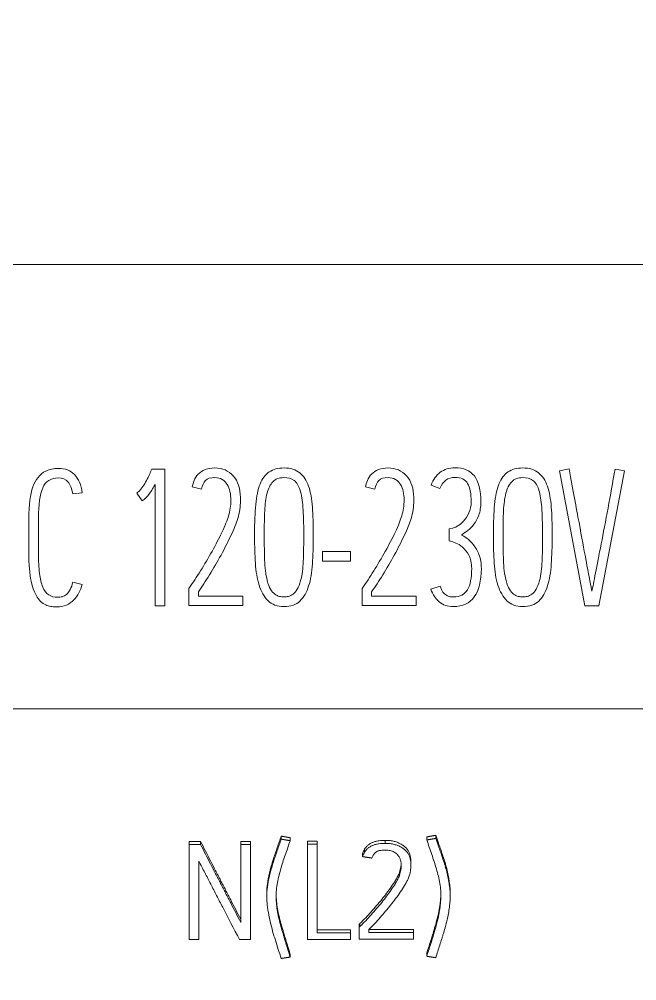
# Model space of a CAD drawing. Header units: millimetres. Extents: x 42151 to 59780, y 37376 to 44547.
# Drawn here: x 47968.12 to 47975.36, y 43459.86 to 43471.13 of the extents above; entities that cross this region are included whole.
import ezdxf

# ---------------------------------------------------------------- set-up
doc = ezdxf.new("R2010")
doc.units = ezdxf.units.MM
doc.set_wipeout_variables(frame=1)
doc.layers.add('000-PI-Oprema', color=30, linetype='Continuous', lineweight=5)

# ---------------------------------------------------------------- blocks, each defined once
blk = doc.blocks.new('6EP1336-3BA10_SITOP PSU8200 20 A')
blk.add_wipeout([(0, 125), (90, 125), (90, 0), (77.6, 0), (77.6, -5.35), (28.27, -5.35), (28.27, -8.9), (12.24, -8.9), (12.24, 0), (2.933, 0), (0, 0)])
at = {"layer": '000-PI-Oprema'}
for p, q in [((3.07, 21.008), (86.93, 21.008)), ((75.207, 18.577), (75.222, 18.61)), ((75.222, 18.61), (75.375, 18.61)), ((75.375, 18.61), (75.375, 17.007)), ((80.002, 18.59), (80.113, 18.612)), ((80.651, 18.61), (80.761, 18.589)), ((80.297, 17.007), (80.002, 18.59)), ((80.761, 18.589), (80.463, 17.007)), ((75.262, 17.007), (75.262, 18.43)), ((75.805, 18.375), (75.694, 18.401)), ((75.805, 18.375), (75.694, 18.401)), ((77.836, 18.375), (77.725, 18.401)), ((77.836, 18.375), (77.725, 18.401)), ((78.599, 18.382), (78.495, 18.422)), ((78.599, 18.382), (78.495, 18.422)), ((74.406, 18.333), (74.295, 18.318)), ((74.406, 18.333), (74.295, 18.318)), ((75.11, 18.236), (75.045, 18.329)), ((78.706, 17.908), (78.748, 17.919)), ((78.706, 17.769), (78.706, 17.908)), ((78.861, 17.844), (78.85, 17.837)), ((78.748, 17.758), (78.706, 17.769)), ((78.748, 17.758), (78.706, 17.769)), ((77.223, 17.532), (77.223, 17.645)), ((77.223, 17.645), (77.55, 17.645)), ((77.55, 17.645), (77.55, 17.532)), ((77.55, 17.532), (77.223, 17.532)), ((77.55, 17.532), (77.223, 17.532)), ((74.295, 17.286), (74.406, 17.259)), ((75.654, 17.209), (75.663, 17.224)), ((75.654, 17.01), (75.654, 17.209)), ((75.767, 17.173), (75.767, 17.122)), ((77.686, 17.209), (77.694, 17.224)), ((77.686, 17.01), (77.686, 17.209)), ((77.798, 17.173), (77.798, 17.122)), ((78.493, 17.202), (78.602, 17.237)), ((75.767, 17.122), (76.289, 17.122)), ((76.289, 17.122), (76.289, 17.01)), ((77.798, 17.122), (78.321, 17.122)), ((78.321, 17.122), (78.321, 17.01)), ((75.375, 17.007), (75.262, 17.007)), ((75.375, 17.007), (75.262, 17.007)), ((76.289, 17.01), (75.654, 17.01)), ((76.289, 17.01), (75.654, 17.01)), ((78.321, 17.01), (77.686, 17.01)), ((78.321, 17.01), (77.686, 17.01)), ((80.463, 17.007), (80.297, 17.007)), ((80.463, 17.007), (80.297, 17.007)), ((88.746, 15.8), (1.254, 15.8)), ((78.55, 14.282), (78.55, 14.318)), ((75.66, 14.211), (75.66, 14.247)), ((75.793, 14.247), (75.66, 14.247)), ((75.793, 14.211), (75.66, 14.211)), ((75.66, 14.211), (75.66, 13.097)), ((75.793, 14.211), (75.793, 14.247)), ((76.377, 14.247), (76.264, 14.247)), ((76.264, 14.211), (76.264, 14.247)), ((76.264, 14.211), (76.264, 13.298)), ((76.377, 14.211), (76.264, 14.211)), ((76.377, 14.211), (76.377, 14.247)), ((76.377, 13.097), (76.377, 14.211)), ((76.738, 14.273), (76.738, 14.309)), ((76.844, 14.255), (76.844, 14.29)), ((77.045, 14.213), (77.045, 14.248)), ((77.158, 14.248), (77.045, 14.248)), ((77.045, 14.213), (77.045, 13.099)), ((77.158, 14.213), (77.045, 14.213)), ((77.158, 14.213), (77.158, 14.248)), ((77.158, 13.177), (77.158, 14.213)), ((77.957, 14.224), (77.957, 14.259)), ((78.444, 14.264), (78.444, 14.299)), ((77.691, 14.069), (77.691, 14.104)), ((77.716, 14.121), (77.716, 14.156)), ((78.622, 14.075), (78.622, 14.11)), ((75.773, 13.097), (75.773, 14.016)), ((78.258, 13.958), (78.258, 13.993)), ((78.119, 13.833), (78.119, 13.868)), ((76.581, 13.742), (76.581, 13.777)), ((76.57, 13.637), (76.57, 13.601)), ((78.718, 13.6), (78.718, 13.635)), ((77.552, 13.212), (77.158, 13.212)), ((77.552, 13.177), (77.552, 13.212)), ((77.652, 13.238), (77.652, 13.274)), ((77.652, 13.238), (77.652, 13.1)), ((77.661, 13.249), (77.661, 13.284)), ((77.765, 13.178), (77.765, 13.214)), ((78.287, 13.214), (77.765, 13.214)), ((78.287, 13.178), (78.287, 13.214)), ((75.66, 13.097), (75.773, 13.097)), ((76.249, 13.097), (76.377, 13.097)), ((77.045, 13.099), (77.552, 13.099)), ((77.552, 13.177), (77.158, 13.177)), ((77.552, 13.099), (77.552, 13.177)), ((77.652, 13.1), (78.287, 13.1)), ((78.287, 13.178), (77.765, 13.178)), ((78.287, 13.1), (78.287, 13.178)), ((76.844, 12.891), (76.844, 12.927)), ((78.444, 12.901), (78.444, 12.936))]:
    blk.add_line(p, q, dxfattribs=at)
for points in [[(73.979, 18.587), (74.024, 18.608), (74.073, 18.618), (74.125, 18.618)], [(78.602, 18.572), (78.65, 18.607), (78.708, 18.625), (78.774, 18.625)], [(80.113, 18.612), (80.159, 18.364), (80.197, 18.154), (80.229, 17.982)], [(75.138, 18.439), (75.153, 18.463), (75.166, 18.487), (75.178, 18.511)], [(75.178, 18.511), (75.19, 18.535), (75.2, 18.557), (75.207, 18.577)], [(78.495, 18.422), (78.518, 18.485), (78.553, 18.535), (78.602, 18.572)], [(75.694, 18.401), (75.7, 18.424), (75.708, 18.448), (75.718, 18.476)], [(77.725, 18.401), (77.731, 18.424), (77.739, 18.448), (77.75, 18.476)], [(78.785, 17.743), (78.762, 17.753), (78.749, 17.758), (78.748, 17.758)], [(76.663, 17.144), (76.681, 17.131), (76.699, 17.122), (76.717, 17.118)], [(76.823, 17.118), (76.842, 17.122), (76.86, 17.131), (76.878, 17.144)], [(79.462, 17.144), (79.48, 17.131), (79.498, 17.122), (79.517, 17.118)], [(79.623, 17.118), (79.641, 17.122), (79.659, 17.131), (79.677, 17.144)], [(77.716, 14.156), (77.707, 14.139), (77.698, 14.122), (77.691, 14.104)], [(77.716, 14.121), (77.707, 14.104), (77.698, 14.087), (77.691, 14.069)], [(76.052, 13.477), (76.116, 13.35), (76.182, 13.223), (76.249, 13.097)]]:
    blk.add_open_spline(points, degree=3, dxfattribs=at)
for points, knots in [([(74.125, 18.618), (74.205, 18.618), (74.268, 18.594), (74.362, 18.497), (74.393, 18.426), (74.406, 18.333)], [0, 0, 0, 0, 0.5, 0.5, 1, 1, 1, 1]), ([(75.718, 18.476), (75.728, 18.503), (75.744, 18.528), (75.81, 18.599), (75.875, 18.623), (75.96, 18.623)], [0, 0, 0, 0, 0.313728, 0.313728, 1, 1, 1, 1]), ([(75.96, 18.623), (76.048, 18.623), (76.12, 18.592), (76.232, 18.468), (76.26, 18.383), (76.26, 18.264), (76.26, 18.253), (76.26, 18.171), (76.25, 18.101), (76.229, 18.03)], [0, 0, 0, 0, 0.36205, 0.36205, 0.7241, 0.7241, 0.761178, 0.761178, 1, 1, 1, 1]), ([(76.479, 17.248), (76.456, 17.324), (76.441, 17.41), (76.429, 17.605), (76.426, 17.706), (76.426, 17.825), (76.426, 17.839), (76.426, 17.984), (76.431, 18.098), (76.448, 18.291), (76.465, 18.371), (76.517, 18.498), (76.553, 18.546), (76.643, 18.607), (76.701, 18.623), (76.848, 18.623), (76.909, 18.604), (76.955, 18.566)], [0, 0, 0, 0, 0.117752, 0.117752, 0.23548, 0.23548, 0.251274, 0.251274, 0.398889, 0.398889, 0.546504, 0.546504, 0.693735, 0.693735, 0.840473, 0.840473, 1, 1, 1, 1]), ([(77.75, 18.476), (77.76, 18.503), (77.775, 18.528), (77.842, 18.599), (77.907, 18.623), (77.991, 18.623)], [0, 0, 0, 0, 0.313728, 0.313728, 1, 1, 1, 1]), ([(77.991, 18.623), (78.079, 18.623), (78.152, 18.592), (78.264, 18.468), (78.292, 18.383), (78.292, 18.264), (78.292, 18.253), (78.292, 18.171), (78.281, 18.101), (78.261, 18.03)], [0, 0, 0, 0, 0.36205, 0.36205, 0.7241, 0.7241, 0.761178, 0.761178, 1, 1, 1, 1]), ([(78.774, 18.625), (78.876, 18.625), (78.952, 18.593), (79.053, 18.465), (79.078, 18.363), (79.078, 18.164), (79.07, 18.113), (79.054, 18.071)], [0, 0, 0, 0, 0.410749, 0.410749, 0.821497, 0.821497, 1, 1, 1, 1]), ([(79.279, 17.248), (79.255, 17.324), (79.24, 17.41), (79.229, 17.605), (79.226, 17.706), (79.226, 17.825), (79.226, 17.839), (79.226, 17.984), (79.23, 18.098), (79.248, 18.291), (79.265, 18.371), (79.317, 18.498), (79.352, 18.546), (79.442, 18.607), (79.5, 18.623), (79.648, 18.623), (79.709, 18.604), (79.755, 18.566)], [0, 0, 0, 0, 0.117752, 0.117752, 0.23548, 0.23548, 0.251274, 0.251274, 0.398889, 0.398889, 0.546504, 0.546504, 0.693735, 0.693735, 0.840473, 0.840473, 1, 1, 1, 1]), ([(80.381, 17.178), (80.39, 17.224), (80.403, 17.295), (80.442, 17.49), (80.464, 17.603), (80.514, 17.861), (80.541, 18.001), (80.597, 18.304), (80.624, 18.456), (80.651, 18.61)], [0, 0, 0, 0, 0.250447, 0.250447, 0.500251, 0.500251, 0.750174, 0.750174, 1, 1, 1, 1]), ([(74.064, 16.996), (74.045, 16.998), (74.027, 17.001), (73.988, 17.013), (73.968, 17.023), (73.927, 17.049), (73.908, 17.068), (73.853, 17.14), (73.826, 17.208), (73.789, 17.382), (73.78, 17.492), (73.78, 17.761), (73.78, 17.898), (73.78, 18.19), (73.796, 18.313), (73.859, 18.488), (73.909, 18.551), (73.979, 18.587)], [0, 0, 0, 0, 0.070119, 0.070119, 0.140238, 0.140238, 0.21114, 0.21114, 0.357292, 0.357292, 0.503965, 0.503965, 0.654574, 0.654574, 0.827005, 0.827005, 1, 1, 1, 1]), ([(74.295, 18.318), (74.283, 18.382), (74.264, 18.43), (74.213, 18.49), (74.175, 18.506), (74.036, 18.506), (73.976, 18.467), (73.909, 18.314), (73.892, 18.195), (73.892, 17.898), (73.892, 17.761), (73.892, 17.532), (73.897, 17.453), (73.913, 17.323), (73.925, 17.27), (73.961, 17.185), (73.984, 17.155), (74.042, 17.116), (74.077, 17.107), (74.136, 17.107), (74.154, 17.109), (74.189, 17.12), (74.206, 17.129), (74.237, 17.155), (74.251, 17.174), (74.278, 17.221), (74.288, 17.251), (74.295, 17.286)], [0, 0, 0, 0, 0.077835, 0.077835, 0.155258, 0.155258, 0.291623, 0.291623, 0.428197, 0.428197, 0.54412, 0.54412, 0.623145, 0.623145, 0.702171, 0.702171, 0.781197, 0.781197, 0.860634, 0.860634, 0.895036, 0.895036, 0.930024, 0.930024, 0.965012, 0.965012, 1, 1, 1, 1]), ([(76.105, 18.429), (76.091, 18.454), (76.071, 18.473), (76.022, 18.503), (75.993, 18.51), (75.908, 18.51), (75.872, 18.499), (75.83, 18.453), (75.815, 18.419), (75.805, 18.375)], [0, 0, 0, 0, 0.199444, 0.199444, 0.395807, 0.395807, 0.697904, 0.697904, 1, 1, 1, 1]), ([(76.955, 18.566), (77.001, 18.529), (77.036, 18.476), (77.083, 18.34), (77.098, 18.259), (77.111, 18.07), (77.114, 17.966), (77.114, 17.839), (77.114, 17.825), (77.114, 17.702), (77.111, 17.598), (77.098, 17.4), (77.083, 17.314), (77.037, 17.166), (77.003, 17.107), (76.912, 17.02), (76.85, 16.999), (76.692, 16.999), (76.629, 17.021), (76.538, 17.113), (76.503, 17.173), (76.479, 17.248)], [0, 0, 0, 0, 0.111513, 0.111513, 0.223667, 0.223667, 0.336233, 0.336233, 0.350129, 0.350129, 0.457884, 0.457884, 0.565615, 0.565615, 0.673479, 0.673479, 0.780962, 0.780962, 0.890675, 0.890675, 1, 1, 1, 1]), ([(76.966, 17.304), (76.984, 17.37), (76.994, 17.446), (77, 17.615), (77.002, 17.7), (77.002, 17.807), (77.002, 17.83), (77.002, 17.974), (76.999, 18.076), (76.987, 18.243), (76.976, 18.31), (76.943, 18.415), (76.92, 18.453), (76.858, 18.499), (76.818, 18.51), (76.715, 18.51), (76.672, 18.494), (76.641, 18.461)], [0, 0, 0, 0, 0.104391, 0.104391, 0.208399, 0.208399, 0.236534, 0.236534, 0.385745, 0.385745, 0.534956, 0.534956, 0.683327, 0.683327, 0.832701, 0.832701, 1, 1, 1, 1]), ([(78.137, 18.429), (78.122, 18.454), (78.103, 18.473), (78.054, 18.503), (78.025, 18.51), (77.939, 18.51), (77.903, 18.499), (77.862, 18.453), (77.846, 18.419), (77.836, 18.375)], [0, 0, 0, 0, 0.199444, 0.199444, 0.395807, 0.395807, 0.697904, 0.697904, 1, 1, 1, 1]), ([(78.748, 17.919), (78.76, 17.919), (78.778, 17.926), (78.826, 17.954), (78.851, 17.974), (78.899, 18.026), (78.92, 18.058), (78.956, 18.133), (78.965, 18.176), (78.965, 18.322), (78.951, 18.394), (78.896, 18.489), (78.847, 18.512), (78.692, 18.512), (78.633, 18.469), (78.599, 18.382)], [0, 0, 0, 0, 0.096165, 0.096165, 0.192331, 0.192331, 0.289138, 0.289138, 0.385946, 0.385946, 0.580206, 0.580206, 0.776052, 0.776052, 1, 1, 1, 1]), ([(79.755, 18.566), (79.8, 18.529), (79.835, 18.476), (79.882, 18.34), (79.897, 18.259), (79.911, 18.07), (79.914, 17.966), (79.914, 17.839), (79.914, 17.825), (79.914, 17.702), (79.91, 17.598), (79.897, 17.4), (79.883, 17.314), (79.837, 17.166), (79.802, 17.107), (79.711, 17.02), (79.649, 16.999), (79.491, 16.999), (79.429, 17.021), (79.337, 17.113), (79.302, 17.173), (79.279, 17.248)], [0, 0, 0, 0, 0.111513, 0.111513, 0.223667, 0.223667, 0.336233, 0.336233, 0.350129, 0.350129, 0.457884, 0.457884, 0.565615, 0.565615, 0.673479, 0.673479, 0.780962, 0.780962, 0.890675, 0.890675, 1, 1, 1, 1]), ([(79.766, 17.304), (79.783, 17.37), (79.793, 17.446), (79.8, 17.615), (79.801, 17.7), (79.801, 17.807), (79.801, 17.83), (79.801, 17.974), (79.798, 18.076), (79.786, 18.243), (79.775, 18.31), (79.743, 18.415), (79.719, 18.453), (79.657, 18.499), (79.617, 18.51), (79.514, 18.51), (79.471, 18.494), (79.44, 18.461)], [0, 0, 0, 0, 0.104391, 0.104391, 0.208399, 0.208399, 0.236534, 0.236534, 0.385745, 0.385745, 0.534956, 0.534956, 0.683327, 0.683327, 0.832701, 0.832701, 1, 1, 1, 1]), ([(75.045, 18.329), (75.06, 18.339), (75.075, 18.354), (75.108, 18.394), (75.124, 18.415), (75.138, 18.439)], [0, 0, 0, 0, 0.502447, 0.502447, 1, 1, 1, 1]), ([(75.262, 18.43), (75.243, 18.396), (75.22, 18.361), (75.167, 18.285), (75.139, 18.256), (75.11, 18.236)], [0, 0, 0, 0, 0.5, 0.5, 1, 1, 1, 1]), ([(76.121, 18.063), (76.128, 18.091), (76.135, 18.121), (76.145, 18.184), (76.148, 18.216), (76.148, 18.283), (76.144, 18.315), (76.131, 18.377), (76.12, 18.405), (76.105, 18.429)], [0, 0, 0, 0, 0.24466, 0.24466, 0.489319, 0.489319, 0.746212, 0.746212, 1, 1, 1, 1]), ([(76.641, 18.461), (76.61, 18.429), (76.587, 18.384), (76.558, 18.269), (76.548, 18.2), (76.541, 18.039), (76.539, 17.95), (76.539, 17.839), (76.539, 17.825), (76.539, 17.722), (76.541, 17.633), (76.547, 17.455), (76.557, 17.375), (76.585, 17.261), (76.598, 17.227), (76.629, 17.177), (76.645, 17.158), (76.663, 17.144)], [0, 0, 0, 0, 0.165732, 0.165732, 0.330367, 0.330367, 0.495003, 0.495003, 0.518704, 0.518704, 0.668025, 0.668025, 0.817887, 0.817887, 0.908519, 0.908519, 1, 1, 1, 1]), ([(78.152, 18.063), (78.16, 18.091), (78.166, 18.121), (78.176, 18.184), (78.179, 18.216), (78.179, 18.283), (78.175, 18.315), (78.162, 18.377), (78.152, 18.405), (78.137, 18.429)], [0, 0, 0, 0, 0.24466, 0.24466, 0.489319, 0.489319, 0.746212, 0.746212, 1, 1, 1, 1]), ([(79.44, 18.461), (79.409, 18.429), (79.386, 18.384), (79.357, 18.269), (79.348, 18.2), (79.34, 18.039), (79.338, 17.95), (79.338, 17.839), (79.338, 17.825), (79.338, 17.722), (79.34, 17.633), (79.346, 17.455), (79.357, 17.375), (79.384, 17.261), (79.397, 17.227), (79.428, 17.177), (79.445, 17.158), (79.462, 17.144)], [0, 0, 0, 0, 0.165732, 0.165732, 0.330367, 0.330367, 0.495003, 0.495003, 0.518704, 0.518704, 0.668025, 0.668025, 0.817887, 0.817887, 0.908519, 0.908519, 1, 1, 1, 1]), ([(75.663, 17.224), (75.703, 17.279), (75.746, 17.344), (75.839, 17.492), (75.884, 17.568), (75.971, 17.723), (76.01, 17.799), (76.079, 17.946), (76.105, 18.01), (76.121, 18.063)], [0, 0, 0, 0, 0.250669, 0.250669, 0.501043, 0.501043, 0.750971, 0.750971, 1, 1, 1, 1]), ([(76.229, 18.03), (76.212, 17.974), (76.185, 17.908), (76.114, 17.757), (76.075, 17.681), (75.99, 17.524), (75.945, 17.448), (75.852, 17.297), (75.808, 17.231), (75.767, 17.173)], [0, 0, 0, 0, 0.249932, 0.249932, 0.500746, 0.500746, 0.750763, 0.750763, 1, 1, 1, 1]), ([(77.694, 17.224), (77.734, 17.279), (77.777, 17.344), (77.87, 17.492), (77.915, 17.568), (78.002, 17.723), (78.041, 17.799), (78.111, 17.946), (78.136, 18.01), (78.152, 18.063)], [0, 0, 0, 0, 0.250669, 0.250669, 0.501043, 0.501043, 0.750971, 0.750971, 1, 1, 1, 1]), ([(78.261, 18.03), (78.243, 17.974), (78.216, 17.908), (78.146, 17.757), (78.107, 17.681), (78.021, 17.524), (77.977, 17.448), (77.884, 17.297), (77.84, 17.231), (77.798, 17.173)], [0, 0, 0, 0, 0.249932, 0.249932, 0.500746, 0.500746, 0.750763, 0.750763, 1, 1, 1, 1]), ([(79.054, 18.071), (79.039, 18.029), (79.02, 17.993), (78.976, 17.934), (78.952, 17.91), (78.902, 17.873), (78.88, 17.857), (78.861, 17.844)], [0, 0, 0, 0, 0.332402, 0.332402, 0.664803, 0.664803, 1, 1, 1, 1]), ([(80.229, 17.982), (80.261, 17.81), (80.287, 17.669), (80.328, 17.446), (80.345, 17.36), (80.368, 17.241), (80.376, 17.2), (80.381, 17.178)], [0, 0, 0, 0, 0.332128, 0.332128, 0.665365, 0.665365, 1, 1, 1, 1]), ([(78.85, 17.837), (78.866, 17.83), (78.887, 17.817), (78.94, 17.78), (78.966, 17.755), (79.016, 17.692), (79.038, 17.653), (79.075, 17.561), (79.084, 17.507), (79.084, 17.298), (79.056, 17.187), (78.946, 17.036), (78.865, 16.999), (78.688, 16.999), (78.631, 17.017), (78.548, 17.091), (78.515, 17.14), (78.493, 17.202)], [0, 0, 0, 0, 0.083839, 0.083839, 0.166991, 0.166991, 0.250556, 0.250556, 0.334121, 0.334121, 0.533191, 0.533191, 0.73226, 0.73226, 0.865581, 0.865581, 1, 1, 1, 1]), ([(78.675, 17.131), (78.689, 17.122), (78.704, 17.117), (78.734, 17.112), (78.747, 17.111), (78.834, 17.111), (78.888, 17.139), (78.955, 17.25), (78.971, 17.333), (78.971, 17.507), (78.96, 17.559), (78.916, 17.64), (78.891, 17.672), (78.835, 17.718), (78.809, 17.734), (78.785, 17.743)], [0, 0, 0, 0, 0.040738, 0.040738, 0.080611, 0.080611, 0.330625, 0.330625, 0.581284, 0.581284, 0.719654, 0.719654, 0.859343, 0.859343, 1, 1, 1, 1]), ([(74.406, 17.259), (74.397, 17.224), (74.384, 17.191), (74.35, 17.127), (74.329, 17.099), (74.281, 17.05), (74.253, 17.031), (74.187, 17.001), (74.151, 16.994), (74.098, 16.994), (74.082, 16.995), (74.064, 16.996)], [0, 0, 0, 0, 0.232376, 0.232376, 0.463767, 0.463767, 0.695158, 0.695158, 0.923789, 0.923789, 1, 1, 1, 1]), ([(76.878, 17.144), (76.895, 17.158), (76.912, 17.177), (76.941, 17.227), (76.954, 17.261), (76.966, 17.304)], [0, 0, 0, 0, 0.503807, 0.503807, 1, 1, 1, 1]), ([(79.677, 17.144), (79.695, 17.158), (79.711, 17.177), (79.74, 17.227), (79.754, 17.261), (79.766, 17.304)], [0, 0, 0, 0, 0.503807, 0.503807, 1, 1, 1, 1]), ([(78.602, 17.237), (78.61, 17.208), (78.621, 17.185), (78.646, 17.153), (78.66, 17.14), (78.675, 17.131)], [0, 0, 0, 0, 0.5, 0.5, 1, 1, 1, 1]), ([(76.717, 17.118), (76.736, 17.114), (76.754, 17.111), (76.788, 17.111), (76.805, 17.114), (76.823, 17.118)], [0, 0, 0, 0, 0.52381, 0.52381, 1, 1, 1, 1]), ([(79.517, 17.118), (79.535, 17.114), (79.553, 17.111), (79.587, 17.111), (79.605, 17.114), (79.623, 17.118)], [0, 0, 0, 0, 0.52381, 0.52381, 1, 1, 1, 1]), ([(78.622, 14.11), (78.615, 14.13), (78.609, 14.149), (78.596, 14.187), (78.589, 14.206), (78.572, 14.256), (78.561, 14.287), (78.55, 14.318)], [0, 0, 0, 0, 0.276279, 0.276279, 0.552558, 0.552558, 1, 1, 1, 1]), ([(76.264, 13.334), (76.244, 13.371), (76.224, 13.409), (76.185, 13.485), (76.166, 13.523), (76.136, 13.58), (76.126, 13.599), (76.106, 13.637), (76.097, 13.656), (76.077, 13.694), (76.068, 13.713), (76.048, 13.751), (76.038, 13.77), (76.009, 13.827), (75.988, 13.865), (75.949, 13.941), (75.929, 13.979), (75.87, 14.094), (75.832, 14.17), (75.793, 14.247)], [0, 0, 0, 0, 0.125, 0.125, 0.25, 0.25, 0.3125, 0.3125, 0.375, 0.375, 0.4375, 0.4375, 0.5, 0.5, 0.625, 0.625, 0.75, 0.75, 1, 1, 1, 1]), ([(76.264, 13.298), (76.244, 13.336), (76.224, 13.374), (76.185, 13.45), (76.166, 13.488), (76.136, 13.545), (76.126, 13.564), (76.106, 13.602), (76.097, 13.621), (76.077, 13.659), (76.068, 13.678), (76.048, 13.716), (76.038, 13.735), (76.009, 13.792), (75.988, 13.83), (75.949, 13.906), (75.929, 13.944), (75.87, 14.058), (75.832, 14.135), (75.793, 14.211)], [0, 0, 0, 0, 0.125, 0.125, 0.25, 0.25, 0.3125, 0.3125, 0.375, 0.375, 0.4375, 0.4375, 0.5, 0.5, 0.625, 0.625, 0.75, 0.75, 1, 1, 1, 1]), ([(76.738, 14.309), (76.722, 14.264), (76.707, 14.22), (76.685, 14.154), (76.678, 14.132), (76.663, 14.088), (76.655, 14.066), (76.634, 14), (76.621, 13.955), (76.598, 13.866), (76.588, 13.822), (76.581, 13.777)], [0, 0, 0, 0, 0.25, 0.25, 0.375, 0.375, 0.5, 0.5, 0.75, 0.75, 1, 1, 1, 1]), ([(76.738, 14.273), (76.722, 14.229), (76.707, 14.185), (76.685, 14.119), (76.678, 14.097), (76.663, 14.053), (76.655, 14.031), (76.634, 13.964), (76.621, 13.92), (76.598, 13.831), (76.588, 13.786), (76.581, 13.742)], [0, 0, 0, 0, 0.25, 0.25, 0.375, 0.375, 0.5, 0.5, 0.75, 0.75, 1, 1, 1, 1]), ([(76.844, 12.891), (76.826, 12.948), (76.808, 13.004), (76.782, 13.088), (76.774, 13.116), (76.757, 13.173), (76.749, 13.201), (76.733, 13.258), (76.725, 13.286), (76.711, 13.343), (76.705, 13.372), (76.694, 13.429), (76.689, 13.457), (76.682, 13.514), (76.68, 13.543), (76.678, 13.6), (76.678, 13.629), (76.682, 13.686), (76.686, 13.715), (76.695, 13.772), (76.701, 13.801), (76.715, 13.858), (76.722, 13.887), (76.738, 13.944), (76.747, 13.972), (76.765, 14.029), (76.775, 14.057), (76.804, 14.142), (76.824, 14.198), (76.844, 14.255)], [0, 0, 0, 0, 0.125, 0.125, 0.1875, 0.1875, 0.25, 0.25, 0.3125, 0.3125, 0.375, 0.375, 0.4375, 0.4375, 0.5, 0.5, 0.5625, 0.5625, 0.625, 0.625, 0.6875, 0.6875, 0.75, 0.75, 0.8125, 0.8125, 0.875, 0.875, 1, 1, 1, 1]), ([(77.957, 14.259), (77.932, 14.259), (77.907, 14.258), (77.876, 14.253), (77.87, 14.252), (77.858, 14.249), (77.852, 14.248), (77.834, 14.243), (77.817, 14.238), (77.801, 14.231), (77.791, 14.226), (77.786, 14.223), (77.771, 14.215), (77.762, 14.208), (77.75, 14.198), (77.746, 14.195), (77.739, 14.188), (77.736, 14.184), (77.726, 14.173), (77.72, 14.165), (77.716, 14.156)], [0, 0, 0, 0, 0.25, 0.25, 0.3125, 0.3125, 0.375, 0.375, 0.5, 0.5625, 0.5625, 0.625, 0.625, 0.75, 0.75, 0.8125, 0.8125, 0.875, 0.875, 1, 1, 1, 1]), ([(77.957, 14.224), (77.932, 14.224), (77.907, 14.222), (77.876, 14.218), (77.87, 14.217), (77.858, 14.214), (77.852, 14.213), (77.834, 14.208), (77.817, 14.203), (77.801, 14.196), (77.791, 14.191), (77.786, 14.188), (77.771, 14.179), (77.762, 14.173), (77.75, 14.163), (77.746, 14.16), (77.739, 14.152), (77.736, 14.149), (77.726, 14.137), (77.72, 14.129), (77.716, 14.121)], [0, 0, 0, 0, 0.25, 0.25, 0.3125, 0.3125, 0.375, 0.375, 0.5, 0.5625, 0.5625, 0.625, 0.625, 0.75, 0.75, 0.8125, 0.8125, 0.875, 0.875, 1, 1, 1, 1]), ([(78.258, 13.994), (78.258, 13.999), (78.258, 14.004), (78.258, 14.015), (78.258, 14.021), (78.258, 14.032), (78.257, 14.038), (78.255, 14.065), (78.25, 14.088), (78.232, 14.131), (78.219, 14.151), (78.193, 14.179), (78.183, 14.188), (78.161, 14.204), (78.149, 14.212), (78.13, 14.222), (78.124, 14.225), (78.11, 14.231), (78.103, 14.234), (78.082, 14.242), (78.06, 14.248), (78.037, 14.253), (78.021, 14.255), (78.013, 14.256), (77.989, 14.258), (77.973, 14.259), (77.957, 14.259)], [0, 0, 0, 0, 0.041687, 0.041687, 0.085246, 0.085246, 0.128806, 0.128806, 0.303045, 0.303045, 0.477284, 0.477284, 0.564403, 0.564403, 0.651522, 0.651522, 0.695082, 0.695082, 0.738642, 0.738642, 0.825761, 0.869321, 0.869321, 0.912881, 0.912881, 1, 1, 1, 1]), ([(78.227, 13.81), (78.245, 13.853), (78.256, 13.896), (78.258, 13.952), (78.258, 13.963), (78.258, 13.98), (78.258, 13.986), (78.258, 13.997), (78.257, 14.002), (78.255, 14.03), (78.25, 14.052), (78.232, 14.095), (78.219, 14.115), (78.193, 14.143), (78.183, 14.152), (78.161, 14.169), (78.149, 14.176), (78.13, 14.186), (78.124, 14.19), (78.11, 14.196), (78.103, 14.199), (78.082, 14.206), (78.06, 14.213), (78.037, 14.217), (78.021, 14.22), (78.013, 14.221), (77.989, 14.223), (77.973, 14.224), (77.957, 14.224)], [0, 0, 0, 0, 0.25, 0.25, 0.3125, 0.3125, 0.34375, 0.34375, 0.375, 0.375, 0.5, 0.5, 0.625, 0.625, 0.6875, 0.6875, 0.75, 0.75, 0.78125, 0.78125, 0.8125, 0.8125, 0.875, 0.90625, 0.90625, 0.9375, 0.9375, 1, 1, 1, 1]), ([(78.444, 14.264), (78.464, 14.207), (78.484, 14.151), (78.522, 14.038), (78.541, 13.981), (78.574, 13.868), (78.588, 13.811), (78.602, 13.725), (78.606, 13.697), (78.61, 13.64), (78.61, 13.611), (78.608, 13.554), (78.606, 13.525), (78.601, 13.482), (78.599, 13.468), (78.594, 13.439), (78.592, 13.425), (78.584, 13.382), (78.578, 13.353), (78.564, 13.296), (78.557, 13.267), (78.541, 13.211), (78.533, 13.182), (78.516, 13.126), (78.507, 13.098), (78.48, 13.013), (78.462, 12.957), (78.444, 12.901)], [0, 0, 0, 0, 0.125, 0.125, 0.25, 0.25, 0.375, 0.375, 0.4375, 0.4375, 0.5, 0.5, 0.5625, 0.5625, 0.59375, 0.59375, 0.625, 0.625, 0.6875, 0.6875, 0.75, 0.75, 0.8125, 0.8125, 0.875, 0.875, 1, 1, 1, 1]), ([(78.622, 14.075), (78.615, 14.094), (78.609, 14.113), (78.596, 14.151), (78.589, 14.171), (78.572, 14.221), (78.561, 14.252), (78.55, 14.282)], [0, 0, 0, 0, 0.276279, 0.276279, 0.552558, 0.552558, 1, 1, 1, 1]), ([(77.802, 14.051), (77.806, 14.062), (77.811, 14.073), (77.82, 14.089), (77.824, 14.095), (77.832, 14.105), (77.836, 14.11), (77.844, 14.117), (77.846, 14.119), (77.852, 14.123), (77.855, 14.125), (77.862, 14.129), (77.865, 14.131), (77.873, 14.134), (77.876, 14.135), (77.888, 14.138), (77.896, 14.14), (77.913, 14.143), (77.921, 14.143), (77.938, 14.145), (77.946, 14.145), (77.963, 14.145), (77.972, 14.145), (77.997, 14.143), (78.013, 14.14), (78.037, 14.133), (78.051, 14.127), (78.065, 14.12), (78.077, 14.112), (78.083, 14.108), (78.094, 14.098), (78.099, 14.094), (78.103, 14.088)], [0, 0, 0, 0, 0.125, 0.125, 0.1875, 0.1875, 0.25, 0.25, 0.28125, 0.28125, 0.3125, 0.3125, 0.34375, 0.34375, 0.375, 0.375, 0.4375, 0.4375, 0.5, 0.5, 0.5625, 0.5625, 0.625, 0.625, 0.75, 0.75, 0.8125, 0.875, 0.875, 0.9375, 0.9375, 1, 1, 1, 1]), ([(78.103, 14.088), (78.111, 14.079), (78.118, 14.069), (78.129, 14.049), (78.133, 14.038), (78.139, 14.017), (78.141, 14.006), (78.145, 13.984), (78.145, 13.973), (78.145, 13.941), (78.143, 13.919), (78.135, 13.886), (78.133, 13.876), (78.126, 13.854), (78.123, 13.843), (78.119, 13.833)], [0, 0, 0, 0, 0.125, 0.125, 0.25, 0.25, 0.375, 0.375, 0.5, 0.5, 0.75, 0.75, 0.875, 0.875, 1, 1, 1, 1]), ([(78.718, 13.635), (78.718, 13.637), (78.718, 13.64), (78.718, 13.649), (78.718, 13.655), (78.718, 13.686), (78.716, 13.724), (78.709, 13.774), (78.705, 13.799), (78.699, 13.837), (78.693, 13.862), (78.682, 13.912), (78.676, 13.937), (78.655, 14.012), (78.639, 14.061), (78.622, 14.11)], [0, 0, 0, 0, 0.015942, 0.015942, 0.055304, 0.055304, 0.212753, 0.291478, 0.370203, 0.370203, 0.527652, 0.527652, 0.685101, 0.685101, 1, 1, 1, 1]), ([(75.773, 14.016), (75.784, 13.994), (75.795, 13.971), (75.819, 13.926), (75.831, 13.904), (75.854, 13.859), (75.866, 13.836), (75.889, 13.791), (75.9, 13.769), (75.923, 13.724), (75.935, 13.701), (75.958, 13.656), (75.97, 13.634), (76.004, 13.566), (76.028, 13.521), (76.052, 13.477)], [0, 0, 0, 0, 0.125, 0.125, 0.25, 0.25, 0.375, 0.375, 0.5, 0.5, 0.625, 0.625, 0.75, 0.75, 1, 1, 1, 1]), ([(78.144, 13.976), (78.143, 13.962), (78.141, 13.947), (78.135, 13.922), (78.133, 13.911), (78.126, 13.889), (78.123, 13.879), (78.119, 13.868)], [0, 0, 0, 0, 0.401242, 0.401242, 0.700621, 0.700621, 1, 1, 1, 1]), ([(78.55, 12.884), (78.566, 12.933), (78.581, 12.982), (78.605, 13.055), (78.612, 13.08), (78.624, 13.117), (78.628, 13.129), (78.635, 13.154), (78.647, 13.191), (78.657, 13.228), (78.667, 13.265), (78.67, 13.277), (78.677, 13.302), (78.68, 13.314), (78.695, 13.376), (78.704, 13.426), (78.713, 13.501), (78.716, 13.526), (78.718, 13.563), (78.718, 13.576), (78.718, 13.595), (78.718, 13.601), (78.718, 13.613), (78.718, 13.62), (78.718, 13.651), (78.716, 13.689), (78.709, 13.739), (78.705, 13.764), (78.699, 13.802), (78.693, 13.827), (78.682, 13.877), (78.676, 13.902), (78.655, 13.976), (78.639, 14.026), (78.622, 14.075)], [0, 0, 0, 0, 0.125, 0.125, 0.1875, 0.1875, 0.21875, 0.21875, 0.25, 0.3125, 0.3125, 0.34375, 0.34375, 0.375, 0.375, 0.5, 0.5, 0.5625, 0.5625, 0.59375, 0.59375, 0.609375, 0.609375, 0.625, 0.625, 0.6875, 0.71875, 0.75, 0.75, 0.8125, 0.8125, 0.875, 0.875, 1, 1, 1, 1]), ([(78.119, 13.868), (78.113, 13.855), (78.106, 13.842), (78.092, 13.815), (78.085, 13.803), (78.062, 13.764), (78.045, 13.739), (78.01, 13.689), (77.992, 13.664), (77.955, 13.615), (77.936, 13.59), (77.877, 13.518), (77.836, 13.47), (77.772, 13.399), (77.751, 13.376), (77.707, 13.33), (77.684, 13.307), (77.661, 13.284)], [0, 0, 0, 0, 0.0625, 0.0625, 0.125, 0.125, 0.25, 0.25, 0.375, 0.375, 0.5, 0.5, 0.75, 0.75, 0.875, 0.875, 1, 1, 1, 1]), ([(76.581, 13.777), (76.575, 13.74), (76.571, 13.704), (76.57, 13.657), (76.57, 13.647), (76.57, 13.637)], [0, 0, 0, 0, 0.782014, 0.782014, 1, 1, 1, 1]), ([(78.119, 13.833), (78.113, 13.819), (78.106, 13.806), (78.092, 13.78), (78.085, 13.767), (78.062, 13.729), (78.045, 13.704), (78.01, 13.654), (77.992, 13.629), (77.955, 13.579), (77.936, 13.555), (77.877, 13.483), (77.836, 13.435), (77.772, 13.364), (77.751, 13.341), (77.707, 13.294), (77.684, 13.272), (77.661, 13.249)], [0, 0, 0, 0, 0.0625, 0.0625, 0.125, 0.125, 0.25, 0.25, 0.375, 0.375, 0.5, 0.5, 0.75, 0.75, 0.875, 0.875, 1, 1, 1, 1]), ([(77.765, 13.214), (77.812, 13.26), (77.857, 13.307), (77.942, 13.403), (77.983, 13.452), (78.061, 13.551), (78.099, 13.601), (78.152, 13.678), (78.169, 13.704), (78.192, 13.743), (78.2, 13.756), (78.214, 13.783), (78.221, 13.796), (78.227, 13.81)], [0, 0, 0, 0, 0.25, 0.25, 0.5, 0.5, 0.75, 0.75, 0.875, 0.875, 0.9375, 0.9375, 1, 1, 1, 1]), ([(76.581, 13.742), (76.575, 13.705), (76.571, 13.668), (76.569, 13.595), (76.57, 13.559), (76.574, 13.504), (76.576, 13.486), (76.581, 13.449), (76.584, 13.431), (76.594, 13.377), (76.601, 13.34), (76.619, 13.268), (76.628, 13.232), (76.648, 13.16), (76.659, 13.124), (76.691, 13.017), (76.714, 12.946), (76.738, 12.875)], [0, 0, 0, 0, 0.125, 0.125, 0.25, 0.25, 0.3125, 0.3125, 0.375, 0.375, 0.5, 0.5, 0.625, 0.625, 0.75, 0.75, 1, 1, 1, 1]), ([(76.844, 12.927), (76.826, 12.983), (76.808, 13.039), (76.782, 13.124), (76.774, 13.152), (76.757, 13.208), (76.749, 13.237), (76.733, 13.293), (76.725, 13.322), (76.711, 13.378), (76.705, 13.407), (76.694, 13.464), (76.689, 13.493), (76.682, 13.55), (76.68, 13.578), (76.678, 13.616), (76.678, 13.626), (76.678, 13.635)], [0, 0, 0, 0, 0.240183, 0.240183, 0.360274, 0.360274, 0.480365, 0.480365, 0.600456, 0.600456, 0.720548, 0.720548, 0.840639, 0.840639, 0.96073, 0.96073, 1, 1, 1, 1]), ([(78.61, 13.645), (78.61, 13.636), (78.61, 13.627), (78.608, 13.589), (78.606, 13.56), (78.601, 13.517), (78.599, 13.503), (78.594, 13.474), (78.592, 13.46), (78.584, 13.417), (78.578, 13.388), (78.564, 13.331), (78.557, 13.303), (78.541, 13.246), (78.533, 13.218), (78.516, 13.161), (78.507, 13.133), (78.48, 13.049), (78.462, 12.992), (78.444, 12.936)], [0, 0, 0, 0, 0.037652, 0.037652, 0.157945, 0.157945, 0.218092, 0.218092, 0.278239, 0.278239, 0.398532, 0.398532, 0.518826, 0.518826, 0.639119, 0.639119, 0.759413, 0.759413, 1, 1, 1, 1])]:
    blk.add_open_spline(points, degree=3, knots=knots, dxfattribs=at)
for points, weights in [([(78.55, 14.318), (78.497, 14.309), (78.444, 14.299)], [0.499999946882, 0.500000053118, 0.499999946882]), ([(76.844, 14.29), (76.791, 14.299), (76.738, 14.309)], [0.500000028912, 0.499999971088, 0.500000028912]), ([(76.844, 14.255), (76.791, 14.264), (76.738, 14.273)], [0.499999732618, 0.500000267382, 0.499999732618]), ([(78.55, 14.282), (78.497, 14.273), (78.444, 14.264)], [0.500000058217, 0.499999941783, 0.500000058217]), ([(77.691, 14.069), (77.747, 14.06), (77.802, 14.051)], [0.499999914737, 0.500000085263, 0.499999914737]), ([(77.661, 13.284), (77.656, 13.279), (77.652, 13.274)], [0.500000086219, 0.499999913781, 0.500000086219]), ([(77.661, 13.249), (77.656, 13.244), (77.652, 13.238)], [0.49999994685, 0.50000005315, 0.49999994685]), ([(76.738, 12.875), (76.791, 12.883), (76.844, 12.891)], [0.499999889987, 0.500000110013, 0.499999889987]), ([(78.444, 12.901), (78.497, 12.892), (78.55, 12.884)], [0.499999941584, 0.500000058416, 0.499999941584])]:
    blk.add_rational_spline(points, weights, degree=2, dxfattribs=at)

msp = doc.modelspace()

# ---------------------------------------------------------------- block references
at = {"layer": '000-PI-Oprema', "ltscale": 0.25}
msp.add_blockref('6EP1336-3BA10_SITOP PSU8200 20 A', (47894.45, 43447.247), dxfattribs=at)

doc.saveas('drawing.dxf')
